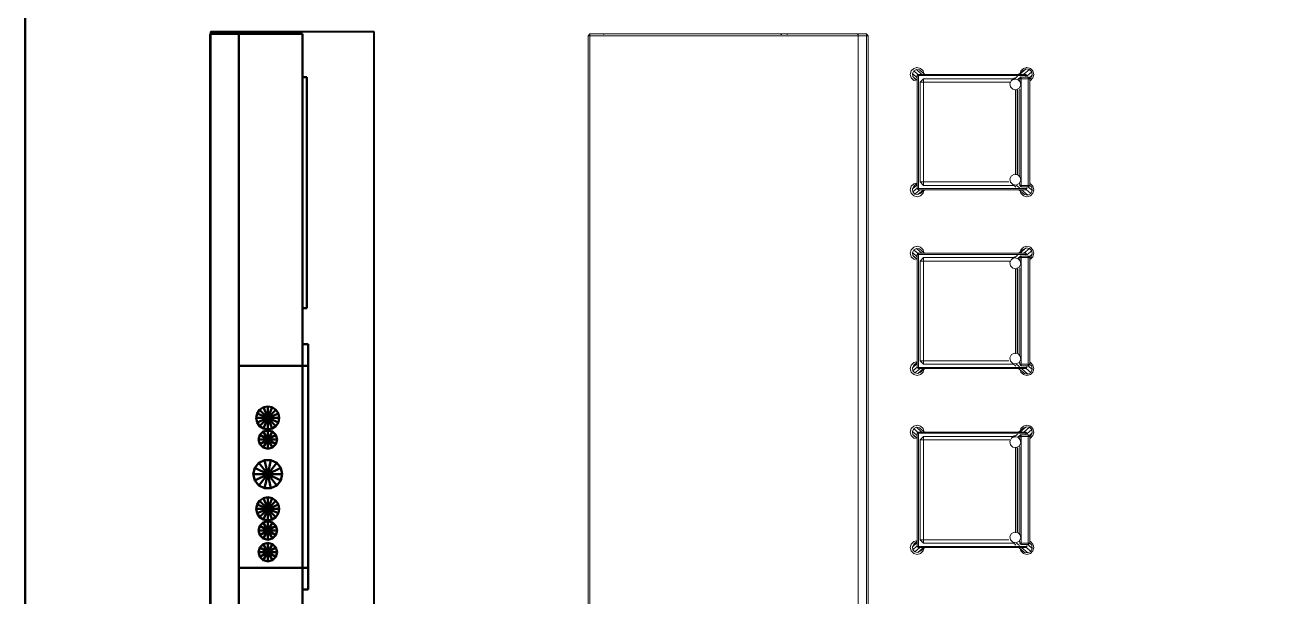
# Model space of a CAD drawing. Header units: metres. Extents: x 10 to 831, y 10 to 584.
# Drawn here: x 10 to 185.4, y 250 to 329.2 of the extents above; entities that cross this region are included whole.
import ezdxf

# ---------------------------------------------------------------- set-up
doc = ezdxf.new("R2010")
doc.units = ezdxf.units.M
for name, color, linetype, lineweight in [('CUT', 7, 'Continuous', 50), ('FRAME', 7, 'Continuous', 50), ('VIS', 8, 'Continuous', 13)]:
    doc.layers.add(name, color=color, linetype=linetype, lineweight=lineweight)

msp = doc.modelspace()

# ---------------------------------------------------------------- linework, layer by layer
at = {"layer": 'CUT'}
for p, q in [((35.6, 100), (35.6, 328)), ((35.6, 328), (39.6, 328)), ((39.6, 282), (39.6, 328)), ((39.6, 328), (48.4, 328)), ((39.6, 328), (39.6, 282)), ((48.4, 328), (39.6, 328)), ((39.6, 328), (39.6, 100)), ((48.4, 328), (48.4, 282)), ((48.4, 282), (48.4, 328)), ((48.4, 290), (48.4, 322)), ((48.4, 322), (49, 322)), ((49, 322), (49, 290)), ((49, 290), (48.4, 290)), ((48.4, 285), (48.4, 282)), ((49.2, 285), (48.4, 285)), ((48.4, 282), (48.4, 285)), ((48.4, 285), (49.2, 285)), ((49.2, 282), (49.2, 285)), ((49.2, 285), (49.2, 282)), ((39.6, 254), (39.6, 282)), ((39.6, 282), (48.4, 282)), ((39.6, 282), (48.4, 282)), ((48.4, 282), (48.4, 254)), ((48.4, 282), (49.2, 282)), ((49.2, 282), (48.4, 282)), ((48.4, 254), (48.4, 282)), ((49.2, 282), (49.2, 254)), ((42.1216, 275.3724), (42, 274.76)), ((42.1216, 275.3724), (42.4688, 275.8912)), ((43.6, 274.76), (42.1216, 275.3724)), ((42.9876, 276.2384), (42.4688, 275.8912)), ((42.4688, 275.8912), (43.6, 274.76)), ((42.9876, 276.2384), (43.6, 276.36)), ((43.6, 274.76), (42.9876, 276.2384)), ((44.2124, 276.2384), (43.6, 276.36)), ((43.6, 276.36), (43.6, 274.76)), ((44.2124, 276.2384), (43.6, 274.76)), ((43.6, 274.76), (44.7312, 275.8912)), ((45.0784, 275.3724), (43.6, 274.76)), ((44.7312, 275.8912), (44.2124, 276.2384)), ((44.7312, 275.8912), (45.0784, 275.3724)), ((45.2, 274.76), (45.0784, 275.3724)), ((42, 274.76), (43.6, 274.76)), ((42.1216, 274.1476), (42, 274.76)), ((43.6, 274.76), (42.1216, 274.1476)), ((42.1216, 274.1476), (42.4688, 273.6288)), ((42.4688, 273.6288), (43.6, 274.76)), ((42.9876, 273.2816), (42.4688, 273.6288)), ((43.6, 274.76), (42.9876, 273.2816)), ((43.6, 274.76), (45.2, 274.76)), ((43.6, 273.16), (43.6, 274.76)), ((43.6, 274.76), (44.2124, 273.2816)), ((44.7312, 273.6288), (43.6, 274.76)), ((43.6, 274.76), (45.0784, 274.1476)), ((44.2124, 273.2816), (44.7312, 273.6288)), ((45.0784, 274.1476), (44.7312, 273.6288)), ((45.0784, 274.1476), (45.2, 274.76)), ((42.4916, 272.4), (42.32, 271.76)), ((42.4916, 272.4), (42.96, 272.8684)), ((43.6, 271.76), (42.4916, 272.4)), ((43.6, 273.04), (42.96, 272.8684)), ((42.96, 272.8684), (43.6, 271.76)), ((42.9876, 273.2816), (43.6, 273.16)), ((44.2124, 273.2816), (43.6, 273.16)), ((44.24, 272.8684), (43.6, 273.04)), ((43.6, 273.04), (43.6, 271.76)), ((43.6, 271.76), (44.24, 272.8684)), ((44.7084, 272.4), (43.6, 271.76)), ((44.24, 272.8684), (44.7084, 272.4)), ((44.88, 271.76), (44.7084, 272.4)), ((42.32, 271.76), (43.6, 271.76)), ((42.4916, 271.12), (42.32, 271.76)), ((43.6, 271.76), (42.4916, 271.12)), ((42.4916, 271.12), (42.96, 270.6516)), ((42.96, 270.6516), (43.6, 271.76)), ((43.6, 270.48), (42.96, 270.6516)), ((43.6, 271.76), (44.88, 271.76)), ((43.6, 271.76), (43.6, 270.48)), ((44.24, 270.6516), (43.6, 271.76)), ((43.6, 271.76), (44.7084, 271.12)), ((43.6, 270.48), (44.24, 270.6516)), ((44.7084, 271.12), (44.24, 270.6516)), ((44.7084, 271.12), (44.88, 271.76)), ((42.3532, 268.5236), (41.798, 267.8276)), ((42.3532, 268.5236), (43.1548, 268.91)), ((43.6, 266.96), (42.3532, 268.5236)), ((44.0452, 268.91), (43.1548, 268.91)), ((43.1548, 268.91), (43.6, 266.96)), ((44.0452, 268.91), (43.6, 266.96)), ((43.6, 266.96), (44.8468, 268.5236)), ((44.8468, 268.5236), (44.0452, 268.91)), ((44.8468, 268.5236), (45.402, 267.8276)), ((41.6, 266.96), (41.798, 267.8276)), ((43.6, 266.96), (41.6, 266.96)), ((41.6, 266.96), (41.798, 266.0924)), ((41.798, 267.8276), (43.6, 266.96)), ((41.798, 266.0924), (43.6, 266.96)), ((43.6, 266.96), (42.3532, 265.3964)), ((43.1548, 265.01), (43.6, 266.96)), ((45.402, 267.8276), (43.6, 266.96)), ((43.6, 266.96), (45.6, 266.96)), ((43.6, 266.96), (44.0452, 265.01)), ((44.8468, 265.3964), (43.6, 266.96)), ((43.6, 266.96), (45.402, 266.0924)), ((45.6, 266.96), (45.402, 267.8276)), ((45.402, 266.0924), (45.6, 266.96)), ((42.3532, 265.3964), (41.798, 266.0924)), ((42.3532, 265.3964), (43.1548, 265.01)), ((44.0452, 265.01), (43.1548, 265.01)), ((44.0452, 265.01), (44.8468, 265.3964)), ((45.402, 266.0924), (44.8468, 265.3964)), ((42.1216, 262.7724), (42.4688, 263.2916)), ((42.9876, 263.6384), (42.4688, 263.2916)), ((42.4688, 263.2916), (43.6, 262.16)), ((42.9876, 263.6384), (43.6, 263.76)), ((43.6, 262.16), (42.9876, 263.6384)), ((44.2124, 263.6384), (43.6, 263.76)), ((43.6, 263.76), (43.6, 262.16)), ((44.2124, 263.6384), (43.6, 262.16)), ((43.6, 262.16), (44.7312, 263.2916)), ((44.7312, 263.2916), (44.2124, 263.6384)), ((44.7312, 263.2916), (45.0784, 262.7724)), ((42.1216, 262.7724), (42, 262.16)), ((42, 262.16), (43.6, 262.16)), ((42.1216, 261.5476), (42, 262.16)), ((43.6, 262.16), (42.1216, 262.7724)), ((43.6, 262.16), (42.1216, 261.5476)), ((42.1216, 261.5476), (42.4688, 261.0288)), ((42.4688, 261.0288), (43.6, 262.16)), ((43.6, 262.16), (42.9876, 260.682)), ((45.0784, 262.7724), (43.6, 262.16)), ((43.6, 262.16), (45.2, 262.16)), ((43.6, 260.56), (43.6, 262.16)), ((43.6, 262.16), (44.2124, 260.682)), ((44.7312, 261.0288), (43.6, 262.16)), ((43.6, 262.16), (45.0784, 261.5476)), ((45.0784, 261.5476), (44.7312, 261.0288)), ((45.2, 262.16), (45.0784, 262.7724)), ((45.0784, 261.5476), (45.2, 262.16)), ((42.4916, 259.8), (42.32, 259.16)), ((42.9876, 260.682), (42.4688, 261.0288)), ((42.4916, 259.8), (42.96, 260.2684)), ((43.6, 259.16), (42.4916, 259.8)), ((43.6, 260.44), (42.96, 260.2684)), ((42.96, 260.2684), (43.6, 259.16)), ((42.9876, 260.682), (43.6, 260.56)), ((44.2124, 260.682), (43.6, 260.56)), ((44.24, 260.2684), (43.6, 260.44)), ((43.6, 260.44), (43.6, 259.16)), ((43.6, 259.16), (44.24, 260.2684)), ((44.7084, 259.8), (43.6, 259.16)), ((44.2124, 260.682), (44.7312, 261.0288)), ((44.24, 260.2684), (44.7084, 259.8)), ((44.88, 259.16), (44.7084, 259.8)), ((42.32, 259.16), (43.6, 259.16)), ((42.4916, 258.52), (42.32, 259.16)), ((43.6, 259.16), (42.4916, 258.52)), ((42.4916, 258.52), (42.96, 258.0516)), ((42.96, 258.0516), (43.6, 259.16)), ((43.6, 257.88), (42.96, 258.0516)), ((43.6, 259.16), (44.88, 259.16)), ((43.6, 259.16), (43.6, 257.88)), ((44.24, 258.0516), (43.6, 259.16)), ((43.6, 259.16), (44.7084, 258.52)), ((43.6, 257.88), (44.24, 258.0516)), ((44.7084, 258.52), (44.24, 258.0516)), ((44.7084, 258.52), (44.88, 259.16)), ((42.4916, 256.8), (42.32, 256.16)), ((42.32, 256.16), (43.6, 256.16)), ((42.4916, 255.52), (42.32, 256.16)), ((42.4916, 256.8), (42.96, 257.2684)), ((43.6, 256.16), (42.4916, 256.8)), ((43.6, 256.16), (42.4916, 255.52)), ((43.6, 257.44), (42.96, 257.2684)), ((42.96, 257.2684), (43.6, 256.16)), ((42.96, 255.0516), (43.6, 256.16)), ((44.24, 257.2684), (43.6, 257.44)), ((43.6, 257.44), (43.6, 256.16)), ((43.6, 256.16), (44.24, 257.2684)), ((44.7084, 256.8), (43.6, 256.16)), ((43.6, 256.16), (44.88, 256.16)), ((43.6, 256.16), (43.6, 254.88)), ((44.24, 255.0516), (43.6, 256.16)), ((43.6, 256.16), (44.7084, 255.52)), ((44.24, 257.2684), (44.7084, 256.8)), ((44.88, 256.16), (44.7084, 256.8)), ((44.7084, 255.52), (44.88, 256.16)), ((42.4916, 255.52), (42.96, 255.0516)), ((43.6, 254.88), (42.96, 255.0516)), ((43.6, 254.88), (44.24, 255.0516)), ((44.7084, 255.52), (44.24, 255.0516)), ((39.6, 242), (39.6, 254)), ((39.6, 254), (48.4, 254)), ((39.6, 254), (39.6, 242)), ((48.4, 254), (39.6, 254)), ((48.4, 254), (48.4, 242)), ((48.4, 242), (48.4, 254)), ((48.4, 254), (48.4, 251)), ((49.2, 254), (48.4, 254)), ((48.4, 251), (48.4, 254)), ((48.4, 254), (49.2, 254)), ((49.2, 251), (49.2, 254)), ((49.2, 254), (49.2, 251)), ((48.4, 251), (49.2, 251)), ((49.2, 251), (48.4, 251))]:
    msp.add_line(p, q, dxfattribs=at)
at = {"layer": 'FRAME'}
msp.add_lwpolyline([(10, 10), (831, 10), (831, 584), (10, 584), (10, 10)], close=True, dxfattribs=at)
at = {"layer": 'VIS'}
for p, q in [((35.76, 328.4), (35.6, 328.24)), ((35.6, 328.24), (35.76, 328.24)), ((35.6, 328.24), (35.6, 328.12)), ((35.6, 328), (39.6, 328)), ((35.6, 100), (35.6, 328)), ((35.6, 328), (35.6, 328)), ((35.6, 100), (35.6, 328)), ((35.6, 328), (39.6, 328)), ((35.76, 328.24), (35.76, 328.4)), ((35.76, 328.4), (35.76, 328.32)), ((58.24, 328.4), (35.76, 328.4)), ((35.76, 328.4), (58.24, 328.4)), ((35.76, 328.4), (35.76, 328.4)), ((35.76, 99.76), (35.76, 328.24)), ((35.76, 328.24), (58.24, 328.24)), ((39.6, 328), (39.6, 327.88)), ((39.6, 328), (39.6, 327.88)), ((39.6, 282), (39.6, 328)), ((39.6, 328), (39.6, 328)), ((48.4, 328), (39.6, 328)), ((39.6, 328), (48.4, 328)), ((39.6, 328), (39.6, 282)), ((39.6, 328), (48.4, 328)), ((39.6, 328), (39.6, 328)), ((39.6, 328), (39.6, 100)), ((48.4, 328), (48.4, 328)), ((48.4, 328), (48.4, 282)), ((48.4, 282), (48.4, 328)), ((58.4, 328.24), (58.24, 328.4)), ((58.24, 328.4), (58.24, 328.24)), ((58.24, 328.4), (58.32, 328.32)), ((58.24, 328.4), (58.24, 328.4)), ((58.24, 328.24), (58.4, 328.24)), ((58.24, 328.24), (58.24, 183.728)), ((58.4, 328.24), (58.4, 328.24)), ((58.4, 183.8484), (58.4, 328.24)), ((88.24, 328), (88, 327.76)), ((88.24, 328), (88.24, 327.88)), ((88.24, 327.76), (88.24, 328)), ((88.24, 328), (126.56, 328)), ((126.56, 328), (88.24, 328)), ((88.24, 328), (88.24, 328)), ((90.16, 328), (90.08, 327.92)), ((90.16, 328), (90.16, 327.92)), ((90.16, 328), (114.64, 328)), ((114.64, 328), (90.16, 328)), ((90.16, 328), (90.16, 328)), ((114.64, 328), (114.72, 327.92)), ((114.64, 328), (114.64, 327.92)), ((114.64, 328), (114.64, 328)), ((114.8, 328), (114.8, 327.88)), ((115.6, 328), (114.8, 328)), ((114.8, 328), (115.6, 328)), ((114.8, 328), (114.8, 328)), ((115.6, 328), (115.6, 327.88)), ((115.6, 328), (115.6, 328)), ((125.44, 328), (125.32, 327.88)), ((125.44, 327.76), (125.44, 328)), ((125.44, 328), (125.44, 327.88)), ((125.44, 328), (125.44, 328)), ((125.44, 328), (126.56, 328)), ((126.56, 328), (125.44, 328)), ((126.56, 328), (126.8, 327.76)), ((126.8, 327.76), (126.56, 328)), ((126.56, 328), (126.56, 327.76)), ((126.56, 328), (126.56, 328)), ((126.8, 327.76), (126.56, 328)), ((126.56, 328), (126.56, 327.76)), ((126.56, 328), (126.8, 327.76)), ((126.56, 328), (126.56, 328)), ((88, 327.76), (88.24, 327.76)), ((88, 327.76), (88, 65.84)), ((88.24, 65.84), (88.24, 327.76)), ((88.24, 327.76), (126.56, 327.76)), ((125.44, 327.76), (126.56, 327.76)), ((125.44, 65.84), (125.44, 327.76)), ((126.56, 327.76), (126.8, 327.76)), ((126.56, 327.76), (126.56, 65.84)), ((126.56, 327.76), (126.8, 327.76)), ((126.56, 327.76), (126.56, 65.84)), ((126.8, 327.76), (126.68, 327.76)), ((126.8, 327.76), (126.68, 327.76)), ((126.8, 327.76), (126.8, 65.84)), ((126.8, 65.84), (126.8, 327.76)), ((126.8, 327.76), (126.8, 327.76)), ((126.8, 65.84), (126.8, 327.76)), ((126.8, 327.76), (126.8, 327.76)), ((126.8, 327.76), (126.8, 65.84)), ((132.64, 322.4), (132.7688, 322.88)), ((132.7688, 322.88), (133.12, 323.2312)), ((132.9296, 322.5052), (133.1204, 322.8796)), ((133.12, 323.2312), (133.6, 323.36)), ((133.1204, 322.8796), (133.4948, 323.0708)), ((133.7084, 322.3648), (133.1204, 322.8796)), ((133.6, 323.36), (133.48, 323.328)), ((133.4948, 323.0708), (133.9088, 323.0056)), ((134.2604, 322.4004), (133.4948, 323.0708)), ((133.6, 323.36), (133.6, 323.36)), ((133.6, 323.36), (134.08, 323.2312)), ((133.9088, 323.0056), (134.0572, 322.8576)), ((134.5928, 322.4072), (133.9088, 323.0056)), ((134.08, 323.2312), (134.4312, 322.88)), ((134.4312, 322.88), (134.528, 322.52)), ((134.4956, 322.64), (134.4636, 322.76)), ((147.6496, 322.4008), (148.2624, 322.9376)), ((147.828, 322.404), (148.6808, 323.1504)), ((147.9044, 322.64), (147.9688, 322.88)), ((147.9688, 322.88), (148.32, 323.2312)), ((148.2624, 322.9376), (148.6808, 323.1504)), ((148.32, 323.2312), (148.8, 323.36)), ((148.3776, 322.406), (149.1444, 323.0764)), ((148.8, 323.36), (148.68, 323.328)), ((148.6808, 323.1504), (149.1444, 323.0764)), ((148.8, 323.36), (148.8, 323.36)), ((148.8, 323.36), (149.28, 323.2312)), ((148.8056, 322.1576), (149.4764, 322.7444)), ((149.1444, 323.0764), (149.4764, 322.7444)), ((149.28, 323.2312), (149.16, 323.2636)), ((149.28, 323.2312), (149.28, 323.2312)), ((149.28, 323.2312), (149.6312, 322.88)), ((149.4764, 322.7444), (149.55, 322.2808)), ((149.6312, 322.88), (149.76, 322.4)), ((149.76, 322.4), (149.6636, 322.76)), ((48.4, 290), (48.4, 322)), ((48.4, 322), (49, 322)), ((49, 322), (49, 290)), ((132.7688, 321.92), (132.64, 322.4)), ((132.7044, 322.64), (132.672, 322.52)), ((132.7044, 322.16), (132.7364, 322.04)), ((133.12, 321.5688), (132.7688, 321.92)), ((132.9948, 322.0908), (132.9296, 322.5052)), ((133.5996, 321.9188), (132.9296, 322.5052)), ((133.2912, 321.7944), (132.9948, 322.0908)), ((133.5964, 321.564), (132.9948, 322.0908)), ((133.36, 321.5044), (133.12, 321.5688)), ((133.592, 321.5312), (133.2912, 321.7944)), ((133.76, 322.4), (133.6, 322.24)), ((133.6, 322.24), (133.76, 322.24)), ((133.6, 322.24), (133.6, 306.56)), ((133.76, 322.4), (133.76, 322.32)), ((133.76, 322.24), (133.76, 322.4)), ((133.76, 322.4), (148.64, 322.4)), ((148.64, 322.4), (133.76, 322.4)), ((133.76, 322.4), (133.76, 322.4)), ((133.76, 322.24), (148.64, 322.24)), ((133.76, 306.56), (133.76, 322.24)), ((134.48, 321.8), (134, 321.32)), ((134, 321.32), (134.48, 321.32)), ((134, 321.32), (134, 307.48)), ((134.48, 321.32), (134.48, 321.8)), ((134.48, 321.8), (134.48, 321.68)), ((146.7956, 321.8), (134.48, 321.8)), ((134.48, 321.8), (134.48, 321.8)), ((134.48, 321.8), (146.9164, 321.8)), ((134.48, 321.32), (146.4332, 321.32)), ((134.48, 307.48), (134.48, 321.32)), ((146.6624, 321.5376), (146.45, 321.1192)), ((146.45, 321.1192), (146.4548, 321.1236)), ((146.45, 321.1192), (146.5236, 320.6556)), ((146.6624, 321.5376), (147.0984, 321.9188)), ((147.0808, 321.7504), (146.6624, 321.5376)), ((147.0808, 321.7504), (147.5164, 322.1316)), ((147.5444, 321.6764), (147.0808, 321.7504)), ((147.5444, 321.6764), (147.98, 322.058)), ((147.8764, 321.3444), (147.5444, 321.6764)), ((148, 322), (147.8, 321.8)), ((147.8, 321.8), (148, 321.8)), ((147.8, 321.8), (147.8, 321.436)), ((147.9044, 322.64), (147.872, 322.52)), ((147.8764, 321.3444), (147.8812, 321.3488)), ((147.95, 320.8808), (147.8764, 321.3444)), ((148, 321.8), (148, 322)), ((148, 322), (148, 321.9)), ((148, 322), (149, 322)), ((148, 322), (148, 322)), ((149, 322), (148, 322)), ((148, 307), (148, 321.8)), ((148, 321.8), (149, 321.8)), ((148.64, 322.4), (148.72, 322.32)), ((148.8, 322.24), (148.64, 322.4)), ((148.64, 322.4), (148.64, 322.24)), ((148.64, 322.4), (148.64, 322.4)), ((148.64, 322.24), (148.8, 322.24)), ((148.64, 322.24), (148.64, 322.1192)), ((148.8, 322.24), (148.8, 322.24)), ((149.2, 321.8), (149, 322)), ((149, 322), (149, 321.8)), ((149, 322), (149.2, 321.8)), ((149, 322), (149, 322)), ((149, 321.8), (149.2, 321.8)), ((149, 321.8), (149, 307)), ((149.2, 321.8), (149.1, 321.8)), ((149.1096, 321.8952), (149.55, 322.2808)), ((149.3372, 321.8628), (149.1284, 321.756)), ((149.28, 321.5688), (149.16, 321.5364)), ((149.3372, 321.8628), (149.1984, 321.7412)), ((149.2, 321.8), (149.2, 321.8)), ((149.2, 321.8), (149.2, 307)), ((149.2, 307), (149.2, 321.8)), ((149.6312, 321.92), (149.28, 321.5688)), ((149.55, 322.2808), (149.3372, 321.8628)), ((149.76, 322.4), (149.6312, 321.92)), ((149.6956, 322.16), (149.76, 322.4)), ((149.76, 322.4), (149.76, 322.4)), ((146.5236, 320.6556), (146.5284, 320.6596)), ((146.5236, 320.6556), (146.8556, 320.3236)), ((146.8556, 320.3236), (146.8604, 320.3276)), ((146.8556, 320.3236), (147.3192, 320.2496)), ((147.2, 320.2312), (147.2, 308.4476)), ((147.3192, 320.2496), (147.7372, 320.4624)), ((147.3192, 320.2496), (147.324, 320.254)), ((147.44, 308.5688), (147.44, 320.3524)), ((147.56, 320.2312), (147.56, 308.4476)), ((147.7372, 320.4624), (147.95, 320.8808)), ((147.7756, 320.496), (147.7372, 320.4624)), ((147.8, 320.3444), (147.8, 308.3344)), ((147.95, 320.8808), (147.9548, 320.8848)), ((132.64, 306.4), (132.7688, 306.88)), ((132.7688, 306.88), (133.12, 307.2312)), ((133.5992, 307.0932), (132.9292, 306.5072)), ((132.9292, 306.5072), (133.1192, 306.8808)), ((133.598, 307.2996), (133.1192, 306.8808)), ((133.1192, 306.8808), (133.306, 306.976)), ((133.12, 307.2312), (133.48, 307.328)), ((134, 307.48), (134.48, 307)), ((134.48, 307.48), (134, 307.48)), ((134, 307.48), (134, 307.48)), ((134.48, 307), (134.48, 307.48)), ((146.3124, 307.48), (134.48, 307.48)), ((134.48, 307), (146.9164, 307)), ((146.6632, 308.3368), (146.45, 307.9184)), ((146.45, 307.9184), (146.5232, 307.4548)), ((146.45, 307.9184), (146.4548, 307.914)), ((146.5232, 307.4548), (146.8548, 307.1228)), ((146.5232, 307.4548), (146.528, 307.4504)), ((147.0816, 308.55), (146.6632, 308.3368)), ((146.6632, 308.3368), (146.668, 308.3324)), ((146.8548, 307.1228), (147.3184, 307.05)), ((146.8548, 307.1228), (147.2908, 306.7416)), ((147.5452, 308.4772), (147.0816, 308.55)), ((147.0816, 308.55), (147.0864, 308.546)), ((147.3184, 307.05), (147.7368, 307.2632)), ((147.3184, 307.05), (147.7544, 306.6684)), ((147.8768, 308.1452), (147.5452, 308.4772)), ((147.5452, 308.4772), (147.5788, 308.4476)), ((147.7368, 307.2632), (147.95, 307.6816)), ((147.794, 307.2132), (147.7368, 307.2632)), ((147.8, 307.2424), (147.8, 307)), ((147.8, 307), (148, 306.8)), ((148, 307), (147.8, 307)), ((147.8, 307), (147.8, 307)), ((147.95, 307.6816), (147.8768, 308.1452)), ((147.8768, 308.1452), (147.8816, 308.1412)), ((147.95, 307.6816), (147.9548, 307.6776)), ((148, 306.8), (148, 307)), ((149, 307), (148, 307)), ((149, 307), (149, 306.8)), ((149, 306.8), (149.2, 307)), ((149.2, 307), (149, 307)), ((149.2, 307), (149.1, 306.9)), ((149.28, 307.2312), (149.16, 307.2636)), ((149.1988, 306.9884), (149.4768, 306.7452)), ((149.2, 307), (149.2, 307)), ((149.28, 307.2312), (149.28, 307.2312)), ((149.28, 307.2312), (149.6312, 306.88)), ((149.6312, 306.88), (149.76, 306.4)), ((132.7688, 305.92), (132.64, 306.4)), ((132.7044, 306.64), (132.672, 306.52)), ((132.7044, 306.16), (132.7364, 306.04)), ((133.12, 305.5688), (132.7688, 305.92)), ((132.9956, 306.0924), (132.9292, 306.5072)), ((133.5972, 306.6188), (132.9956, 306.0924)), ((133.2928, 305.7952), (132.9956, 306.0924)), ((133.6, 305.44), (133.12, 305.5688)), ((133.9764, 306.3936), (133.2928, 305.7952)), ((133.7072, 305.7292), (133.2928, 305.7952)), ((133.6, 306.56), (133.76, 306.4)), ((133.76, 306.56), (133.6, 306.56)), ((133.6, 306.56), (133.6, 306.56)), ((134.08, 305.5688), (133.6, 305.44)), ((134.4732, 306.3992), (133.7072, 305.7292)), ((134.0808, 305.9192), (133.7072, 305.7292)), ((133.76, 306.4), (133.76, 306.56)), ((148.64, 306.56), (133.76, 306.56)), ((133.76, 306.4), (148.64, 306.4)), ((134.4312, 305.92), (134.08, 305.5688)), ((134.0808, 305.9192), (134.6348, 306.4036)), ((134.4956, 306.16), (134.4312, 305.92)), ((134.4956, 306.16), (134.528, 306.28)), ((147.6884, 306.3936), (148.4548, 305.7228)), ((147.9688, 305.92), (147.872, 306.28)), ((147.9044, 306.16), (147.9364, 306.04)), ((148.32, 305.5688), (147.9688, 305.92)), ((148, 306.8), (149, 306.8)), ((148.0656, 306.396), (148.9184, 305.65)), ((148.4548, 305.7228), (148.2888, 305.8888)), ((148.8, 305.44), (148.32, 305.5688)), ((148.9184, 305.65), (148.4548, 305.7228)), ((148.64, 306.56), (148.64, 306.4)), ((148.64, 306.4), (148.8, 306.56)), ((148.8, 306.56), (148.64, 306.56)), ((148.64, 306.4), (148.64, 306.4)), ((149.3368, 305.8632), (148.6804, 306.4376)), ((148.8, 306.56), (148.8, 306.6808)), ((149.28, 305.5688), (148.8, 305.44)), ((149.3368, 305.8632), (148.9184, 305.65)), ((148.9656, 306.7932), (149.55, 306.2816)), ((149, 306.8), (149, 306.8)), ((149.6312, 305.92), (149.28, 305.5688)), ((149.55, 306.2816), (149.3368, 305.8632)), ((149.4768, 306.7452), (149.55, 306.2816)), ((149.76, 306.4), (149.6312, 305.92)), ((149.76, 306.4), (149.6636, 306.76)), ((149.6956, 306.16), (149.76, 306.4)), ((149.76, 306.4), (149.76, 306.4)), ((132.7688, 298.08), (133.12, 298.4312)), ((132.9444, 298.2556), (132.8564, 298.168)), ((133.12, 298.4312), (133.6, 298.56)), ((133.1204, 298.0796), (133.4948, 298.2708)), ((133.6, 298.56), (133.48, 298.528)), ((133.4948, 298.2708), (133.9088, 298.2056)), ((134.2604, 297.6004), (133.4948, 298.2708)), ((133.6, 298.56), (133.6, 298.56)), ((133.6, 298.56), (134.08, 298.4312)), ((133.9088, 298.2056), (134.0572, 298.0576)), ((134.5928, 297.6072), (133.9088, 298.2056)), ((134.08, 298.4312), (134.4312, 298.08)), ((134.2556, 298.2556), (134.168, 298.3436)), ((147.6496, 297.6008), (148.2624, 298.1376)), ((147.828, 297.604), (148.6808, 298.3504)), ((147.9688, 298.08), (148.32, 298.4312)), ((148.1444, 298.2556), (148.0564, 298.168)), ((148.2624, 298.1376), (148.6808, 298.3504)), ((148.32, 298.4312), (148.8, 298.56)), ((148.3776, 297.606), (149.1444, 298.2764)), ((148.8, 298.56), (148.68, 298.528)), ((148.6808, 298.3504), (149.1444, 298.2764)), ((148.8, 298.56), (148.8, 298.56)), ((148.8, 298.56), (149.28, 298.4312)), ((149.1444, 298.2764), (149.4764, 297.9444)), ((149.28, 298.4312), (149.16, 298.4636)), ((149.4556, 298.2556), (149.28, 298.4312)), ((149.28, 298.4312), (149.28, 298.4312)), ((149.28, 298.4312), (149.6312, 298.08)), ((132.64, 297.6), (132.7688, 298.08)), ((132.7688, 297.12), (132.64, 297.6)), ((133.12, 296.7688), (132.7688, 297.12)), ((132.9296, 297.7052), (133.1204, 298.0796)), ((132.9948, 297.2908), (132.9296, 297.7052)), ((133.5996, 297.1188), (132.9296, 297.7052)), ((132.9444, 296.9444), (133.032, 296.8564)), ((133.2912, 296.9944), (132.9948, 297.2908)), ((133.5964, 296.764), (132.9948, 297.2908)), ((133.36, 296.7044), (133.12, 296.7688)), ((133.7084, 297.5648), (133.1204, 298.0796)), ((133.592, 296.7312), (133.2912, 296.9944)), ((133.76, 297.6), (133.6, 297.44)), ((133.6, 297.44), (133.76, 297.44)), ((133.6, 297.44), (133.6, 281.76)), ((133.76, 297.6), (133.76, 297.52)), ((133.76, 297.44), (133.76, 297.6)), ((133.76, 297.6), (148.64, 297.6)), ((148.64, 297.6), (133.76, 297.6)), ((133.76, 297.6), (133.76, 297.6)), ((133.76, 297.44), (148.64, 297.44)), ((133.76, 281.76), (133.76, 297.44)), ((134.48, 297), (134, 296.52)), ((134, 296.52), (134.48, 296.52)), ((134, 296.52), (134, 282.68)), ((134.24, 296.76), (134.48, 297)), ((134.4312, 298.08), (134.528, 297.72)), ((134.48, 296.52), (134.48, 297)), ((134.48, 297), (134.48, 296.88)), ((146.7956, 297), (134.48, 297)), ((134.48, 297), (134.48, 297)), ((134.48, 297), (146.9164, 297)), ((134.48, 296.52), (146.4332, 296.52)), ((134.48, 282.68), (134.48, 296.52)), ((146.6624, 296.7376), (146.45, 296.3192)), ((146.6624, 296.7376), (147.0984, 297.1188)), ((147.0808, 296.9504), (146.6624, 296.7376)), ((147.0808, 296.9504), (147.5164, 297.3316)), ((147.5444, 296.8764), (147.0808, 296.9504)), ((147.5444, 296.8764), (147.98, 297.258)), ((147.8764, 296.5444), (147.5444, 296.8764)), ((148, 297.2), (147.8, 297)), ((147.8, 297), (148, 297)), ((147.8, 297), (147.8, 296.636)), ((147.8764, 296.5444), (147.8812, 296.5488)), ((147.95, 296.0808), (147.8764, 296.5444)), ((147.9044, 297.84), (147.9688, 298.08)), ((148, 297), (148, 297.2)), ((148, 297.2), (148, 297.1)), ((148, 297.2), (149, 297.2)), ((148, 297.2), (148, 297.2)), ((149, 297.2), (148, 297.2)), ((148, 282.2), (148, 297)), ((148, 297), (149, 297)), ((148.64, 297.6), (148.72, 297.52)), ((148.8, 297.44), (148.64, 297.6)), ((148.64, 297.6), (148.64, 297.44)), ((148.64, 297.6), (148.64, 297.6)), ((148.64, 297.44), (148.8, 297.44)), ((148.64, 297.44), (148.64, 297.3192)), ((148.8, 297.44), (148.8, 297.44)), ((148.8056, 297.3576), (149.4764, 297.9444)), ((149.2, 297), (149, 297.2)), ((149, 297.2), (149, 297)), ((149, 297.2), (149.2, 297)), ((149, 297.2), (149, 297.2)), ((149, 297), (149.2, 297)), ((149, 297), (149, 282.2)), ((149.2, 297), (149.1, 297)), ((149.1096, 297.0952), (149.55, 297.4808)), ((149.3372, 297.0628), (149.1284, 296.956)), ((149.28, 296.7688), (149.16, 296.7364)), ((149.3372, 297.0628), (149.1984, 296.9412)), ((149.2, 297), (149.2, 297)), ((149.2, 297), (149.2, 282.2)), ((149.2, 282.2), (149.2, 297)), ((149.6312, 297.12), (149.28, 296.7688)), ((149.55, 297.4808), (149.3372, 297.0628)), ((149.4556, 296.9444), (149.5436, 297.032)), ((149.4764, 297.9444), (149.55, 297.4808)), ((149.6312, 298.08), (149.76, 297.6)), ((149.76, 297.6), (149.6312, 297.12)), ((149.76, 297.6), (149.728, 297.72)), ((149.76, 297.6), (149.76, 297.6)), ((146.45, 296.3192), (146.4548, 296.3236)), ((146.45, 296.3192), (146.5236, 295.8556)), ((146.5236, 295.8556), (146.5284, 295.8596)), ((146.5236, 295.8556), (146.8556, 295.5236)), ((146.8556, 295.5236), (146.8604, 295.5276)), ((146.8556, 295.5236), (147.3192, 295.4496)), ((147.2, 295.4312), (147.2, 283.6476)), ((147.3192, 295.4496), (147.7372, 295.6624)), ((147.3192, 295.4496), (147.324, 295.454)), ((147.44, 283.7688), (147.44, 295.5524)), ((147.56, 295.4312), (147.56, 283.6476)), ((147.7372, 295.6624), (147.95, 296.0808)), ((147.7756, 295.696), (147.7372, 295.6624)), ((147.8, 295.5444), (147.8, 283.5344)), ((147.95, 296.0808), (147.9548, 296.0848)), ((49, 290), (48.4, 290)), ((48.4, 285), (48.4, 282)), ((48.4, 285), (49.2, 285)), ((48.4, 282), (48.4, 285)), ((48.4, 285), (48.4, 285)), ((48.4, 285), (49.2, 285)), ((48.6668, 285), (49.2, 285)), ((49.2, 282), (49.2, 285)), ((49.2, 285), (49.2, 282)), ((49.2, 285), (49.2, 285)), ((132.7688, 282.08), (133.12, 282.4312)), ((133.598, 282.4996), (133.1192, 282.0808)), ((133.12, 282.4312), (133.48, 282.528)), ((134, 282.68), (134.48, 282.2)), ((134.48, 282.68), (134, 282.68)), ((134, 282.68), (134, 282.68)), ((134.24, 282.44), (134.12, 282.56)), ((134.48, 282.2), (134.48, 282.68)), ((146.3124, 282.68), (134.48, 282.68)), ((146.6632, 283.5368), (146.45, 283.1184)), ((146.45, 283.1184), (146.5232, 282.6548)), ((146.45, 283.1184), (146.4548, 283.114)), ((146.5232, 282.6548), (146.8548, 282.3228)), ((146.5232, 282.6548), (146.528, 282.6504)), ((147.0816, 283.75), (146.6632, 283.5368)), ((146.6632, 283.5368), (146.668, 283.5324)), ((147.5452, 283.6772), (147.0816, 283.75)), ((147.0816, 283.75), (147.0864, 283.746)), ((147.3184, 282.25), (147.7368, 282.4632)), ((147.8768, 283.3452), (147.5452, 283.6772)), ((147.5452, 283.6772), (147.5788, 283.6476)), ((147.7368, 282.4632), (147.95, 282.8816)), ((147.794, 282.4132), (147.7368, 282.4632)), ((147.8, 282.4428), (147.8, 282.2)), ((147.95, 282.8816), (147.8768, 283.3452)), ((147.8768, 283.3452), (147.8816, 283.3412)), ((147.95, 282.8816), (147.9548, 282.8776)), ((149.28, 282.4312), (149.16, 282.4636)), ((149.4556, 282.2556), (149.28, 282.4312)), ((149.28, 282.4312), (149.28, 282.4312)), ((149.28, 282.4312), (149.6312, 282.08)), ((39.6, 254), (39.6, 282)), ((39.6, 282), (48.4, 282)), ((48.4, 282), (48.4, 254)), ((48.4, 282), (49.2, 282)), ((48.4, 254), (48.4, 282)), ((49.2, 282), (49.2, 254)), ((132.64, 281.6), (132.7688, 282.08)), ((132.7688, 281.12), (132.64, 281.6)), ((133.12, 280.7688), (132.7688, 281.12)), ((132.9444, 282.2556), (132.8564, 282.168)), ((133.5992, 282.2932), (132.9292, 281.7072)), ((132.9292, 281.7072), (133.1192, 282.0808)), ((132.9956, 281.2924), (132.9292, 281.7072)), ((132.9444, 280.9444), (133.032, 280.8564)), ((133.5972, 281.8188), (132.9956, 281.2924)), ((133.2928, 280.9952), (132.9956, 281.2924)), ((133.1192, 282.0808), (133.306, 282.176)), ((133.6, 280.64), (133.12, 280.7688)), ((133.9764, 281.5936), (133.2928, 280.9952)), ((133.7072, 280.9292), (133.2928, 280.9952)), ((133.6, 281.76), (133.76, 281.6)), ((133.76, 281.76), (133.6, 281.76)), ((133.6, 281.76), (133.6, 281.76)), ((134.08, 280.7688), (133.6, 280.64)), ((134.4732, 281.5992), (133.7072, 280.9292)), ((134.0808, 281.1192), (133.7072, 280.9292)), ((133.76, 281.6), (133.76, 281.76)), ((148.64, 281.76), (133.76, 281.76)), ((133.76, 281.6), (148.64, 281.6)), ((134.4312, 281.12), (134.08, 280.7688)), ((134.0808, 281.1192), (134.6348, 281.6036)), ((134.2556, 280.9444), (134.3436, 281.032)), ((134.4956, 281.36), (134.4312, 281.12)), ((134.48, 282.2), (146.9164, 282.2)), ((146.8548, 282.3228), (147.3184, 282.25)), ((146.8548, 282.3228), (147.2908, 281.9416)), ((147.3184, 282.25), (147.7544, 281.8684)), ((147.6884, 281.5936), (148.4548, 280.9228)), ((147.8, 282.2), (148, 282)), ((148, 282.2), (147.8, 282.2)), ((147.8, 282.2), (147.8, 282.2)), ((147.9688, 281.12), (147.872, 281.48)), ((148.32, 280.7688), (147.9688, 281.12)), ((148, 282), (148, 282.2)), ((149, 282.2), (148, 282.2)), ((148, 282), (149, 282)), ((148.0656, 281.596), (148.9184, 280.85)), ((148.1444, 280.9444), (148.232, 280.8564)), ((148.4548, 280.9228), (148.2888, 281.0888)), ((148.8, 280.64), (148.32, 280.7688)), ((148.9184, 280.85), (148.4548, 280.9228)), ((148.64, 281.76), (148.64, 281.6)), ((148.64, 281.6), (148.8, 281.76)), ((148.8, 281.76), (148.64, 281.76)), ((148.64, 281.6), (148.64, 281.6)), ((149.3368, 281.0632), (148.6804, 281.6376)), ((148.8, 281.76), (148.8, 281.8808)), ((149.28, 280.7688), (148.8, 280.64)), ((149.3368, 281.0632), (148.9184, 280.85)), ((148.9656, 281.9932), (149.55, 281.4816)), ((149, 282.2), (149, 282)), ((149, 282), (149.2, 282.2)), ((149.2, 282.2), (149, 282.2)), ((149, 282), (149, 282)), ((149.2, 282.2), (149.1, 282.1)), ((149.1988, 282.1884), (149.4768, 281.9452)), ((149.2, 282.2), (149.2, 282.2)), ((149.6312, 281.12), (149.28, 280.7688)), ((149.55, 281.4816), (149.3368, 281.0632)), ((149.4556, 280.9444), (149.5436, 281.032)), ((149.4768, 281.9452), (149.55, 281.4816)), ((149.6312, 282.08), (149.76, 281.6)), ((149.76, 281.6), (149.6312, 281.12)), ((149.76, 281.6), (149.728, 281.72)), ((149.76, 281.6), (149.76, 281.6)), ((42.1216, 275.3724), (42, 274.76)), ((42.4688, 275.8912), (42.1216, 275.3724)), ((42.9876, 276.2384), (42.4688, 275.8912)), ((43.6, 276.36), (42.9876, 276.2384)), ((44.2124, 276.2384), (43.6, 276.36)), ((44.7312, 275.8912), (44.2124, 276.2384)), ((45.0784, 275.3724), (44.7312, 275.8912)), ((45.2, 274.76), (45.0784, 275.3724)), ((42, 274.76), (42.1216, 274.1476)), ((42.1216, 274.1476), (42.4688, 273.6288)), ((42.4688, 273.6288), (42.9876, 273.2816)), ((44.2124, 273.2816), (44.7312, 273.6288)), ((44.7312, 273.6288), (45.0784, 274.1476)), ((45.0784, 274.1476), (45.2, 274.76)), ((132.7688, 273.28), (133.12, 273.6312)), ((133.12, 273.6312), (133.6, 273.76)), ((133.6, 273.76), (133.48, 273.728)), ((133.6, 273.76), (133.6, 273.76)), ((133.6, 273.76), (134.08, 273.6312)), ((134.08, 273.6312), (134.4312, 273.28)), ((147.9688, 273.28), (148.32, 273.6312)), ((148.32, 273.6312), (148.8, 273.76)), ((148.8, 273.76), (148.68, 273.728)), ((148.8, 273.76), (148.8, 273.76)), ((148.8, 273.76), (149.28, 273.6312)), ((149.28, 273.6312), (149.16, 273.6636)), ((149.28, 273.6312), (149.28, 273.6312)), ((149.28, 273.6312), (149.6312, 273.28)), ((42.4916, 272.4), (42.32, 271.76)), ((42.96, 272.8684), (42.4916, 272.4)), ((43.6, 273.04), (42.96, 272.8684)), ((42.9876, 273.2816), (43.6, 273.16)), ((43.6, 273.16), (44.2124, 273.2816)), ((44.24, 272.8684), (43.6, 273.04)), ((44.7084, 272.4), (44.24, 272.8684)), ((44.88, 271.76), (44.7084, 272.4)), ((132.64, 272.8), (132.7688, 273.28)), ((132.7688, 272.32), (132.64, 272.8)), ((132.7044, 273.04), (132.672, 272.92)), ((132.7044, 272.56), (132.7364, 272.44)), ((133.12, 271.9688), (132.7688, 272.32)), ((132.9296, 272.9052), (133.1204, 273.2796)), ((132.9948, 272.4908), (132.9296, 272.9052)), ((133.5996, 272.3188), (132.9296, 272.9052)), ((133.2912, 272.1944), (132.9948, 272.4908)), ((133.5964, 271.9644), (132.9948, 272.4908)), ((133.36, 271.9044), (133.12, 271.9688)), ((133.1204, 273.2796), (133.4948, 273.4708)), ((133.7084, 272.7648), (133.1204, 273.2796)), ((133.592, 271.9312), (133.2912, 272.1944)), ((133.4948, 273.4708), (133.9088, 273.4056)), ((134.2604, 272.8004), (133.4948, 273.4708)), ((133.76, 272.8), (133.6, 272.64)), ((133.6, 272.64), (133.76, 272.64)), ((133.6, 272.64), (133.6, 256.96)), ((133.76, 272.8), (133.76, 272.72)), ((133.76, 272.64), (133.76, 272.8)), ((133.76, 272.8), (148.64, 272.8)), ((148.64, 272.8), (133.76, 272.8)), ((133.76, 272.8), (133.76, 272.8)), ((133.76, 272.64), (148.64, 272.64)), ((133.76, 256.96), (133.76, 272.64)), ((133.9088, 273.4056), (134.0572, 273.2576)), ((134.5928, 272.8072), (133.9088, 273.4056)), ((134.48, 272.2), (134, 271.72)), ((134.4312, 273.28), (134.528, 272.92)), ((134.4956, 273.04), (134.4636, 273.16)), ((134.48, 271.72), (134.48, 272.2)), ((134.48, 272.2), (134.48, 272.08)), ((146.7956, 272.2), (134.48, 272.2)), ((134.48, 272.2), (134.48, 272.2)), ((134.48, 272.2), (146.9164, 272.2)), ((146.6624, 271.9376), (146.45, 271.5192)), ((146.6624, 271.9376), (147.0984, 272.3188)), ((147.0808, 272.1504), (146.6624, 271.9376)), ((147.0808, 272.1504), (147.5164, 272.5316)), ((147.5444, 272.0764), (147.0808, 272.1504)), ((147.5444, 272.0764), (147.98, 272.458)), ((147.8764, 271.7444), (147.5444, 272.0764)), ((147.6496, 272.8008), (148.2624, 273.3376)), ((148, 272.4), (147.8, 272.2)), ((147.8, 272.2), (148, 272.2)), ((147.8, 272.2), (147.8, 271.836)), ((147.828, 272.804), (148.6808, 273.5504)), ((147.9044, 273.04), (147.872, 272.92)), ((147.9044, 273.04), (147.9688, 273.28)), ((148, 272.2), (148, 272.4)), ((148, 272.4), (148, 272.3)), ((148, 272.4), (149, 272.4)), ((148, 272.4), (148, 272.4)), ((149, 272.4), (148, 272.4)), ((148, 257.4), (148, 272.2)), ((148, 272.2), (149, 272.2)), ((148.2624, 273.3376), (148.6808, 273.5504)), ((148.3776, 272.806), (149.1444, 273.4764)), ((148.64, 272.8), (148.72, 272.72)), ((148.8, 272.64), (148.64, 272.8)), ((148.64, 272.8), (148.64, 272.64)), ((148.64, 272.8), (148.64, 272.8)), ((148.64, 272.64), (148.8, 272.64)), ((148.64, 272.64), (148.64, 272.5192)), ((148.6808, 273.5504), (149.1444, 273.4764)), ((148.8, 272.64), (148.8, 272.64)), ((148.8056, 272.5576), (149.4764, 273.1444)), ((149.2, 272.2), (149, 272.4)), ((149, 272.4), (149, 272.2)), ((149, 272.4), (149.2, 272.2)), ((149, 272.4), (149, 272.4)), ((149, 272.2), (149.2, 272.2)), ((149, 272.2), (149, 257.4)), ((149.2, 272.2), (149.1, 272.2)), ((149.1096, 272.2952), (149.55, 272.6808)), ((149.3372, 272.2628), (149.1284, 272.156)), ((149.1444, 273.4764), (149.4764, 273.1444)), ((149.28, 271.9688), (149.16, 271.9364)), ((149.3372, 272.2628), (149.1984, 272.1412)), ((149.2, 272.2), (149.2, 272.2)), ((149.2, 272.2), (149.2, 257.4)), ((149.2, 257.4), (149.2, 272.2)), ((149.6312, 272.32), (149.28, 271.9688)), ((149.55, 272.6808), (149.3372, 272.2628)), ((149.4764, 273.1444), (149.55, 272.6808)), ((149.6312, 273.28), (149.76, 272.8)), ((149.76, 272.8), (149.6312, 272.32)), ((149.76, 272.8), (149.6636, 273.16)), ((149.6956, 272.56), (149.76, 272.8)), ((149.76, 272.8), (149.76, 272.8)), ((42.32, 271.76), (42.4916, 271.12)), ((42.4916, 271.12), (42.96, 270.6516)), ((42.96, 270.6516), (43.6, 270.48)), ((43.6, 270.48), (44.24, 270.6516)), ((44.24, 270.6516), (44.7084, 271.12)), ((44.7084, 271.12), (44.88, 271.76)), ((134, 271.72), (134.48, 271.72)), ((134, 271.72), (134, 257.88)), ((134.48, 271.72), (146.4332, 271.72)), ((134.48, 257.88), (134.48, 271.72)), ((146.45, 271.5192), (146.4548, 271.5236)), ((146.45, 271.5192), (146.5236, 271.0556)), ((146.5236, 271.0556), (146.5284, 271.0596)), ((146.5236, 271.0556), (146.8556, 270.7236)), ((146.8556, 270.7236), (146.8604, 270.7276)), ((146.8556, 270.7236), (147.3192, 270.6496)), ((147.2, 270.6312), (147.2, 258.8476)), ((147.3192, 270.6496), (147.7372, 270.8624)), ((147.3192, 270.6496), (147.324, 270.654)), ((147.44, 258.9688), (147.44, 270.7524)), ((147.56, 270.6312), (147.56, 258.8476)), ((147.7372, 270.8624), (147.95, 271.2808)), ((147.7756, 270.896), (147.7372, 270.8624)), ((147.8, 270.7444), (147.8, 258.7344)), ((147.8764, 271.7444), (147.8812, 271.7488)), ((147.95, 271.2808), (147.8764, 271.7444)), ((147.95, 271.2808), (147.9548, 271.2848)), ((42.3532, 268.5236), (41.798, 267.8276)), ((43.1548, 268.91), (42.3532, 268.5236)), ((44.0452, 268.91), (43.1548, 268.91)), ((44.8468, 268.5236), (44.0452, 268.91)), ((45.402, 267.8276), (44.8468, 268.5236)), ((41.798, 267.8276), (41.6, 266.96)), ((41.6, 266.96), (41.798, 266.0924)), ((45.6, 266.96), (45.402, 267.8276)), ((45.402, 266.0924), (45.6, 266.96)), ((41.798, 266.0924), (42.3532, 265.3964)), ((42.3532, 265.3964), (43.1548, 265.01)), ((43.1548, 265.01), (44.0452, 265.01)), ((44.0452, 265.01), (44.8468, 265.3964)), ((44.8468, 265.3964), (45.402, 266.0924)), ((42.4688, 263.2916), (42.1216, 262.7724)), ((42.9876, 263.6384), (42.4688, 263.2916)), ((43.6, 263.76), (42.9876, 263.6384)), ((44.2124, 263.6384), (43.6, 263.76)), ((44.7312, 263.2916), (44.2124, 263.6384)), ((45.0784, 262.7724), (44.7312, 263.2916)), ((42.1216, 262.7724), (42, 262.16)), ((42, 262.16), (42.1216, 261.5476)), ((42.1216, 261.5476), (42.4688, 261.0288)), ((44.7312, 261.0288), (45.0784, 261.5476)), ((45.2, 262.16), (45.0784, 262.7724)), ((45.0784, 261.5476), (45.2, 262.16)), ((42.4916, 259.8), (42.32, 259.16)), ((42.4688, 261.0288), (42.9876, 260.682)), ((42.96, 260.2684), (42.4916, 259.8)), ((43.6, 260.44), (42.96, 260.2684)), ((42.9876, 260.682), (43.6, 260.56)), ((43.6, 260.56), (44.2124, 260.682)), ((44.24, 260.2684), (43.6, 260.44)), ((44.2124, 260.682), (44.7312, 261.0288)), ((44.7084, 259.8), (44.24, 260.2684)), ((44.88, 259.16), (44.7084, 259.8)), ((42.32, 259.16), (42.4916, 258.52)), ((42.4916, 258.52), (42.96, 258.0516)), ((42.96, 258.0516), (43.6, 257.88)), ((43.6, 257.88), (44.24, 258.0516)), ((44.24, 258.0516), (44.7084, 258.52)), ((44.7084, 258.52), (44.88, 259.16)), ((134, 257.88), (134.48, 257.4)), ((134.48, 257.88), (134, 257.88)), ((134, 257.88), (134, 257.88)), ((134.48, 257.4), (134.48, 257.88)), ((146.3124, 257.88), (134.48, 257.88)), ((146.6632, 258.7368), (146.45, 258.3184)), ((146.45, 258.3184), (146.5232, 257.8548)), ((146.45, 258.3184), (146.4548, 258.314)), ((146.5232, 257.8548), (146.8548, 257.5228)), ((146.5232, 257.8548), (146.528, 257.8504)), ((147.0816, 258.95), (146.6632, 258.7368)), ((146.6632, 258.7368), (146.668, 258.7324)), ((147.5452, 258.8772), (147.0816, 258.95)), ((147.0816, 258.95), (147.0864, 258.946)), ((147.8768, 258.5452), (147.5452, 258.8772)), ((147.5452, 258.8772), (147.5788, 258.8476)), ((147.7368, 257.6632), (147.95, 258.0816)), ((147.95, 258.0816), (147.8768, 258.5452)), ((147.8768, 258.5452), (147.8816, 258.5412)), ((147.95, 258.0816), (147.9548, 258.0776)), ((42.4916, 256.8), (42.32, 256.16)), ((42.32, 256.16), (42.4916, 255.52)), ((42.96, 257.2684), (42.4916, 256.8)), ((43.6, 257.44), (42.96, 257.2684)), ((44.24, 257.2684), (43.6, 257.44)), ((44.7084, 256.8), (44.24, 257.2684)), ((44.88, 256.16), (44.7084, 256.8)), ((44.7084, 255.52), (44.88, 256.16)), ((132.64, 256.8), (132.7688, 257.28)), ((132.7688, 256.32), (132.64, 256.8)), ((132.7044, 257.04), (132.672, 256.92)), ((132.7044, 256.56), (132.7364, 256.44)), ((132.7688, 257.28), (133.12, 257.6312)), ((133.12, 255.9688), (132.7688, 256.32)), ((133.5992, 257.4932), (132.9292, 256.9072)), ((132.9292, 256.9072), (133.1192, 257.2808)), ((132.9956, 256.4924), (132.9292, 256.9072)), ((133.5972, 257.0188), (132.9956, 256.4924)), ((133.2928, 256.1952), (132.9956, 256.4924)), ((133.598, 257.6996), (133.1192, 257.2808)), ((133.1192, 257.2808), (133.306, 257.376)), ((133.12, 257.6312), (133.48, 257.728)), ((133.9764, 256.7936), (133.2928, 256.1952)), ((133.7072, 256.1292), (133.2928, 256.1952)), ((133.6, 256.96), (133.76, 256.8)), ((133.76, 256.96), (133.6, 256.96)), ((133.6, 256.96), (133.6, 256.96)), ((134.4732, 256.7992), (133.7072, 256.1292)), ((134.0808, 256.3192), (133.7072, 256.1292)), ((133.76, 256.8), (133.76, 256.96)), ((148.64, 256.96), (133.76, 256.96)), ((133.76, 256.8), (148.64, 256.8)), ((134.4312, 256.32), (134.08, 255.9688)), ((134.0808, 256.3192), (134.6348, 256.8036)), ((134.4956, 256.56), (134.4312, 256.32)), ((134.48, 257.4), (146.9164, 257.4)), ((134.4956, 256.56), (134.528, 256.68)), ((146.8548, 257.5228), (147.3184, 257.45)), ((146.8548, 257.5228), (147.2908, 257.1416)), ((147.3184, 257.45), (147.7368, 257.6632)), ((147.3184, 257.45), (147.7544, 257.0684)), ((147.6884, 256.7936), (148.4548, 256.1228)), ((147.794, 257.6132), (147.7368, 257.6632)), ((147.8, 257.6428), (147.8, 257.4)), ((147.8, 257.4), (148, 257.2)), ((148, 257.4), (147.8, 257.4)), ((147.8, 257.4), (147.8, 257.4)), ((147.9688, 256.32), (147.872, 256.68)), ((147.9044, 256.56), (147.9364, 256.44)), ((148.32, 255.9688), (147.9688, 256.32)), ((148, 257.2), (148, 257.4)), ((149, 257.4), (148, 257.4)), ((148, 257.2), (149, 257.2)), ((148.0656, 256.796), (148.9184, 256.05)), ((148.4548, 256.1228), (148.2888, 256.2888)), ((148.9184, 256.05), (148.4548, 256.1228)), ((148.64, 256.96), (148.64, 256.8)), ((148.64, 256.8), (148.8, 256.96)), ((148.8, 256.96), (148.64, 256.96)), ((148.64, 256.8), (148.64, 256.8)), ((149.3368, 256.2632), (148.6804, 256.8376)), ((148.8, 256.96), (148.8, 257.0808)), ((149.3368, 256.2632), (148.9184, 256.05)), ((148.9656, 257.1932), (149.55, 256.6816)), ((149, 257.4), (149, 257.2)), ((149, 257.2), (149.2, 257.4)), ((149.2, 257.4), (149, 257.4)), ((149, 257.2), (149, 257.2)), ((149.2, 257.4), (149.1, 257.3)), ((149.28, 257.6312), (149.16, 257.6636)), ((149.1988, 257.3884), (149.4768, 257.1452)), ((149.2, 257.4), (149.2, 257.4)), ((149.28, 257.6312), (149.28, 257.6312)), ((149.28, 257.6312), (149.6312, 257.28)), ((149.6312, 256.32), (149.28, 255.9688)), ((149.55, 256.6816), (149.3368, 256.2632)), ((149.4768, 257.1452), (149.55, 256.6816)), ((149.6312, 257.28), (149.76, 256.8)), ((149.76, 256.8), (149.6312, 256.32)), ((149.76, 256.8), (149.6636, 257.16)), ((149.6956, 256.56), (149.76, 256.8)), ((149.76, 256.8), (149.76, 256.8)), ((42.4916, 255.52), (42.96, 255.0516)), ((42.96, 255.0516), (43.6, 254.88)), ((43.6, 254.88), (44.24, 255.0516)), ((44.24, 255.0516), (44.7084, 255.52)), ((133.6, 255.84), (133.12, 255.9688)), ((134.08, 255.9688), (133.6, 255.84)), ((148.8, 255.84), (148.32, 255.9688)), ((149.28, 255.9688), (148.8, 255.84)), ((39.6, 242), (39.6, 254)), ((39.6, 254), (39.6, 242)), ((39.6, 254), (48.4, 254)), ((48.4, 254), (48.4, 242)), ((48.4, 242), (48.4, 254)), ((48.4, 254), (48.4, 251)), ((48.4, 254), (49.2, 254)), ((48.4, 251), (48.4, 254)), ((49.2, 251), (49.2, 254)), ((49.2, 254), (49.2, 251)), ((48.4, 251), (49.2, 251)), ((48.4, 251), (49.2, 251)), ((49.2, 251), (49.2, 251))]:
    msp.add_line(p, q, dxfattribs=at)

doc.saveas('drawing.dxf')
